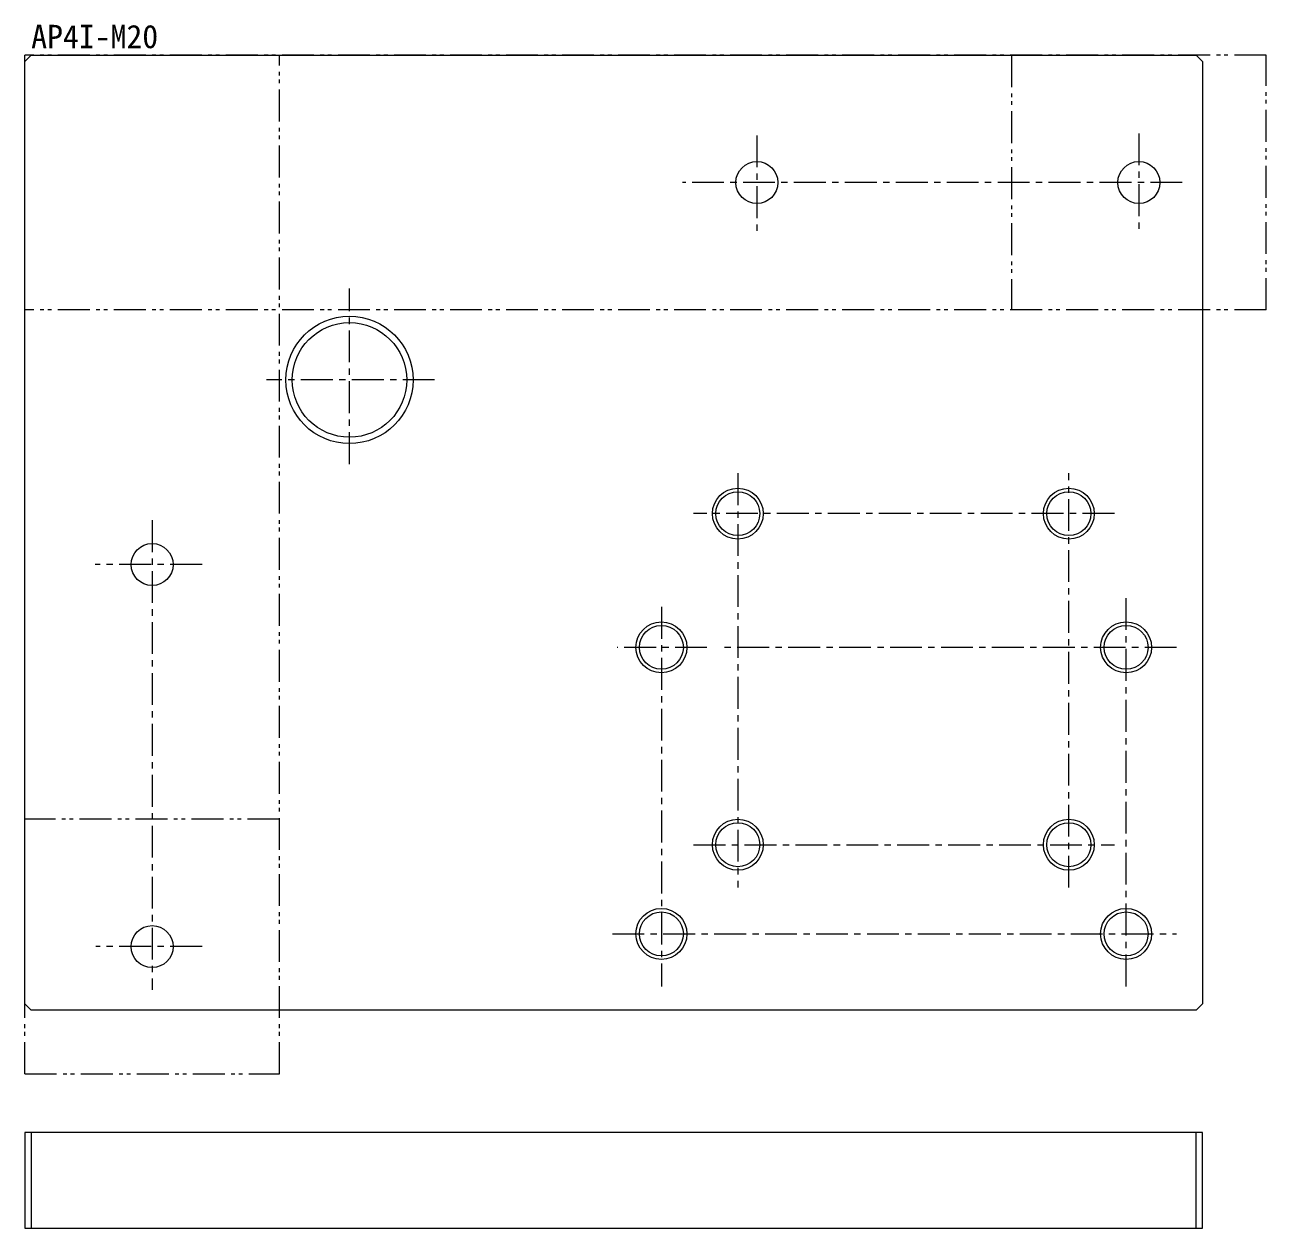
# Model space of a CAD drawing. Units: millimetres on the paper. Extents: x -600 to 3400, y -420 to 2338.
# Drawn here: x 2011.7 to 2206.7, y 1584.3 to 1773.3 of the extents above; entities that cross this region are included whole.
import ezdxf
from ezdxf.enums import TextEntityAlignment as Align

# ---------------------------------------------------------------- set-up
doc = ezdxf.new("R2010")
doc.units = ezdxf.units.MM
doc.linetypes.add('CHAIN1', pattern=[8, 5, -1, 1, -1])
doc.linetypes.add('DOUBLE_CHAIN1', pattern=[8.8, 5, -1, 0.6, -0.6, 0.6, -1])
for name, color, linetype, lineweight in [('0-0', 7, 'Continuous', 18), ('0-1', 4, 'Continuous', 18), ('0-2', 4, 'DOUBLE_CHAIN1', 18)]:
    doc.layers.add(name, color=color, linetype=linetype, lineweight=lineweight)
doc.styles.add('ＭＳ ゴシック', font='')
doc.styles.get('ＭＳ ゴシック').set_extended_font_data('MS Gothic')

msp = doc.modelspace()

# ---------------------------------------------------------------- linework, layer by layer
at = {"layer": '0-0'}
for p, q in [((2012.734, 1599.315), (2012.734, 1584.315)), ((2195.734, 1584.315), (2195.734, 1599.315))]:
    msp.add_line(p, q, dxfattribs=at)
for points in [[(2196.734, 1767.531), (2196.734, 1619.531), (2195.734, 1618.531), (2012.734, 1618.531), (2011.734, 1619.531), (2011.734, 1767.531), (2012.734, 1768.531), (2195.734, 1768.531)], [(2011.734, 1599.315), (2011.734, 1584.315), (2196.734, 1584.315), (2196.734, 1599.315)]]:
    msp.add_lwpolyline(points, close=True, dxfattribs=at)
for centre, radius in [((2126.734, 1748.531), 3.3), ((2186.734, 1748.531), 3.3), ((2062.734, 1717.531), 10), ((2123.734, 1696.531), 4), ((2175.734, 1696.531), 4), ((2031.734, 1688.531), 3.3), ((2111.734, 1675.531), 4), ((2184.734, 1675.531), 4), ((2123.734, 1644.531), 4), ((2175.734, 1644.531), 4), ((2111.734, 1630.531), 4), ((2184.734, 1630.531), 4), ((2031.734, 1628.531), 3.3)]:
    msp.add_circle(centre, radius, dxfattribs=at)
at = {"layer": '0-1', "linetype": 'CHAIN1'}
for p, q in [((2126.734, 1755.936), (2126.734, 1740.697)), ((2186.734, 1756.252), (2186.734, 1740.697)), ((2193.56, 1748.531), (2115.057, 1748.531)), ((2062.734, 1704.311), (2062.734, 1731.896)), ((2076.111, 1717.531), (2049.685, 1717.531)), ((2123.734, 1702.884), (2123.734, 1637.811)), ((2175.734, 1637.811), (2175.734, 1702.884)), ((2182.889, 1696.531), (2116.789, 1696.531)), ((2031.734, 1695.502), (2031.734, 1621.743)), ((2039.568, 1688.531), (2022.782, 1688.531)), ((2184.734, 1622.278), (2184.734, 1683.818)), ((2111.734, 1681.884), (2111.734, 1622.278)), ((2118.889, 1675.531), (2104.789, 1675.531)), ((2192.656, 1675.531), (2121.575, 1675.531)), ((2116.789, 1644.531), (2182.889, 1644.531)), ((2104.032, 1630.531), (2192.656, 1630.531)), ((2039.568, 1628.531), (2022.892, 1628.531))]:
    msp.add_line(p, q, dxfattribs=at)
at = {"layer": '0-1'}
for centre, radius in [((2062.734, 1717.531), 9), ((2123.734, 1696.531), 3.45), ((2175.734, 1696.531), 3.45), ((2111.734, 1675.531), 3.45), ((2184.734, 1675.531), 3.45), ((2123.734, 1644.531), 3.45), ((2175.734, 1644.531), 3.45), ((2111.734, 1630.531), 3.45), ((2184.734, 1630.531), 3.45)]:
    msp.add_circle(centre, radius, dxfattribs=at)
at = {"layer": '0-2'}
for p, q in [((2206.734, 1768.531), (2011.734, 1768.531)), ((2011.734, 1608.531), (2011.734, 1768.531)), ((2051.734, 1608.531), (2051.734, 1768.531)), ((2166.734, 1768.531), (2166.734, 1728.531)), ((2206.734, 1728.531), (2206.734, 1768.531)), ((2206.734, 1728.531), (2011.734, 1728.531)), ((2051.734, 1648.531), (2011.734, 1648.531)), ((2011.734, 1608.531), (2051.734, 1608.531))]:
    msp.add_line(p, q, dxfattribs=at)

# ---------------------------------------------------------------- texts
at = {"layer": '0-0', "style": 'ＭＳ ゴシック'}
msp.add_text('AP4I-M20', height=3.666, dxfattribs=at).set_placement((2012.734, 1768.531), align=Align.BOTTOM_LEFT)

doc.saveas('drawing.dxf')
